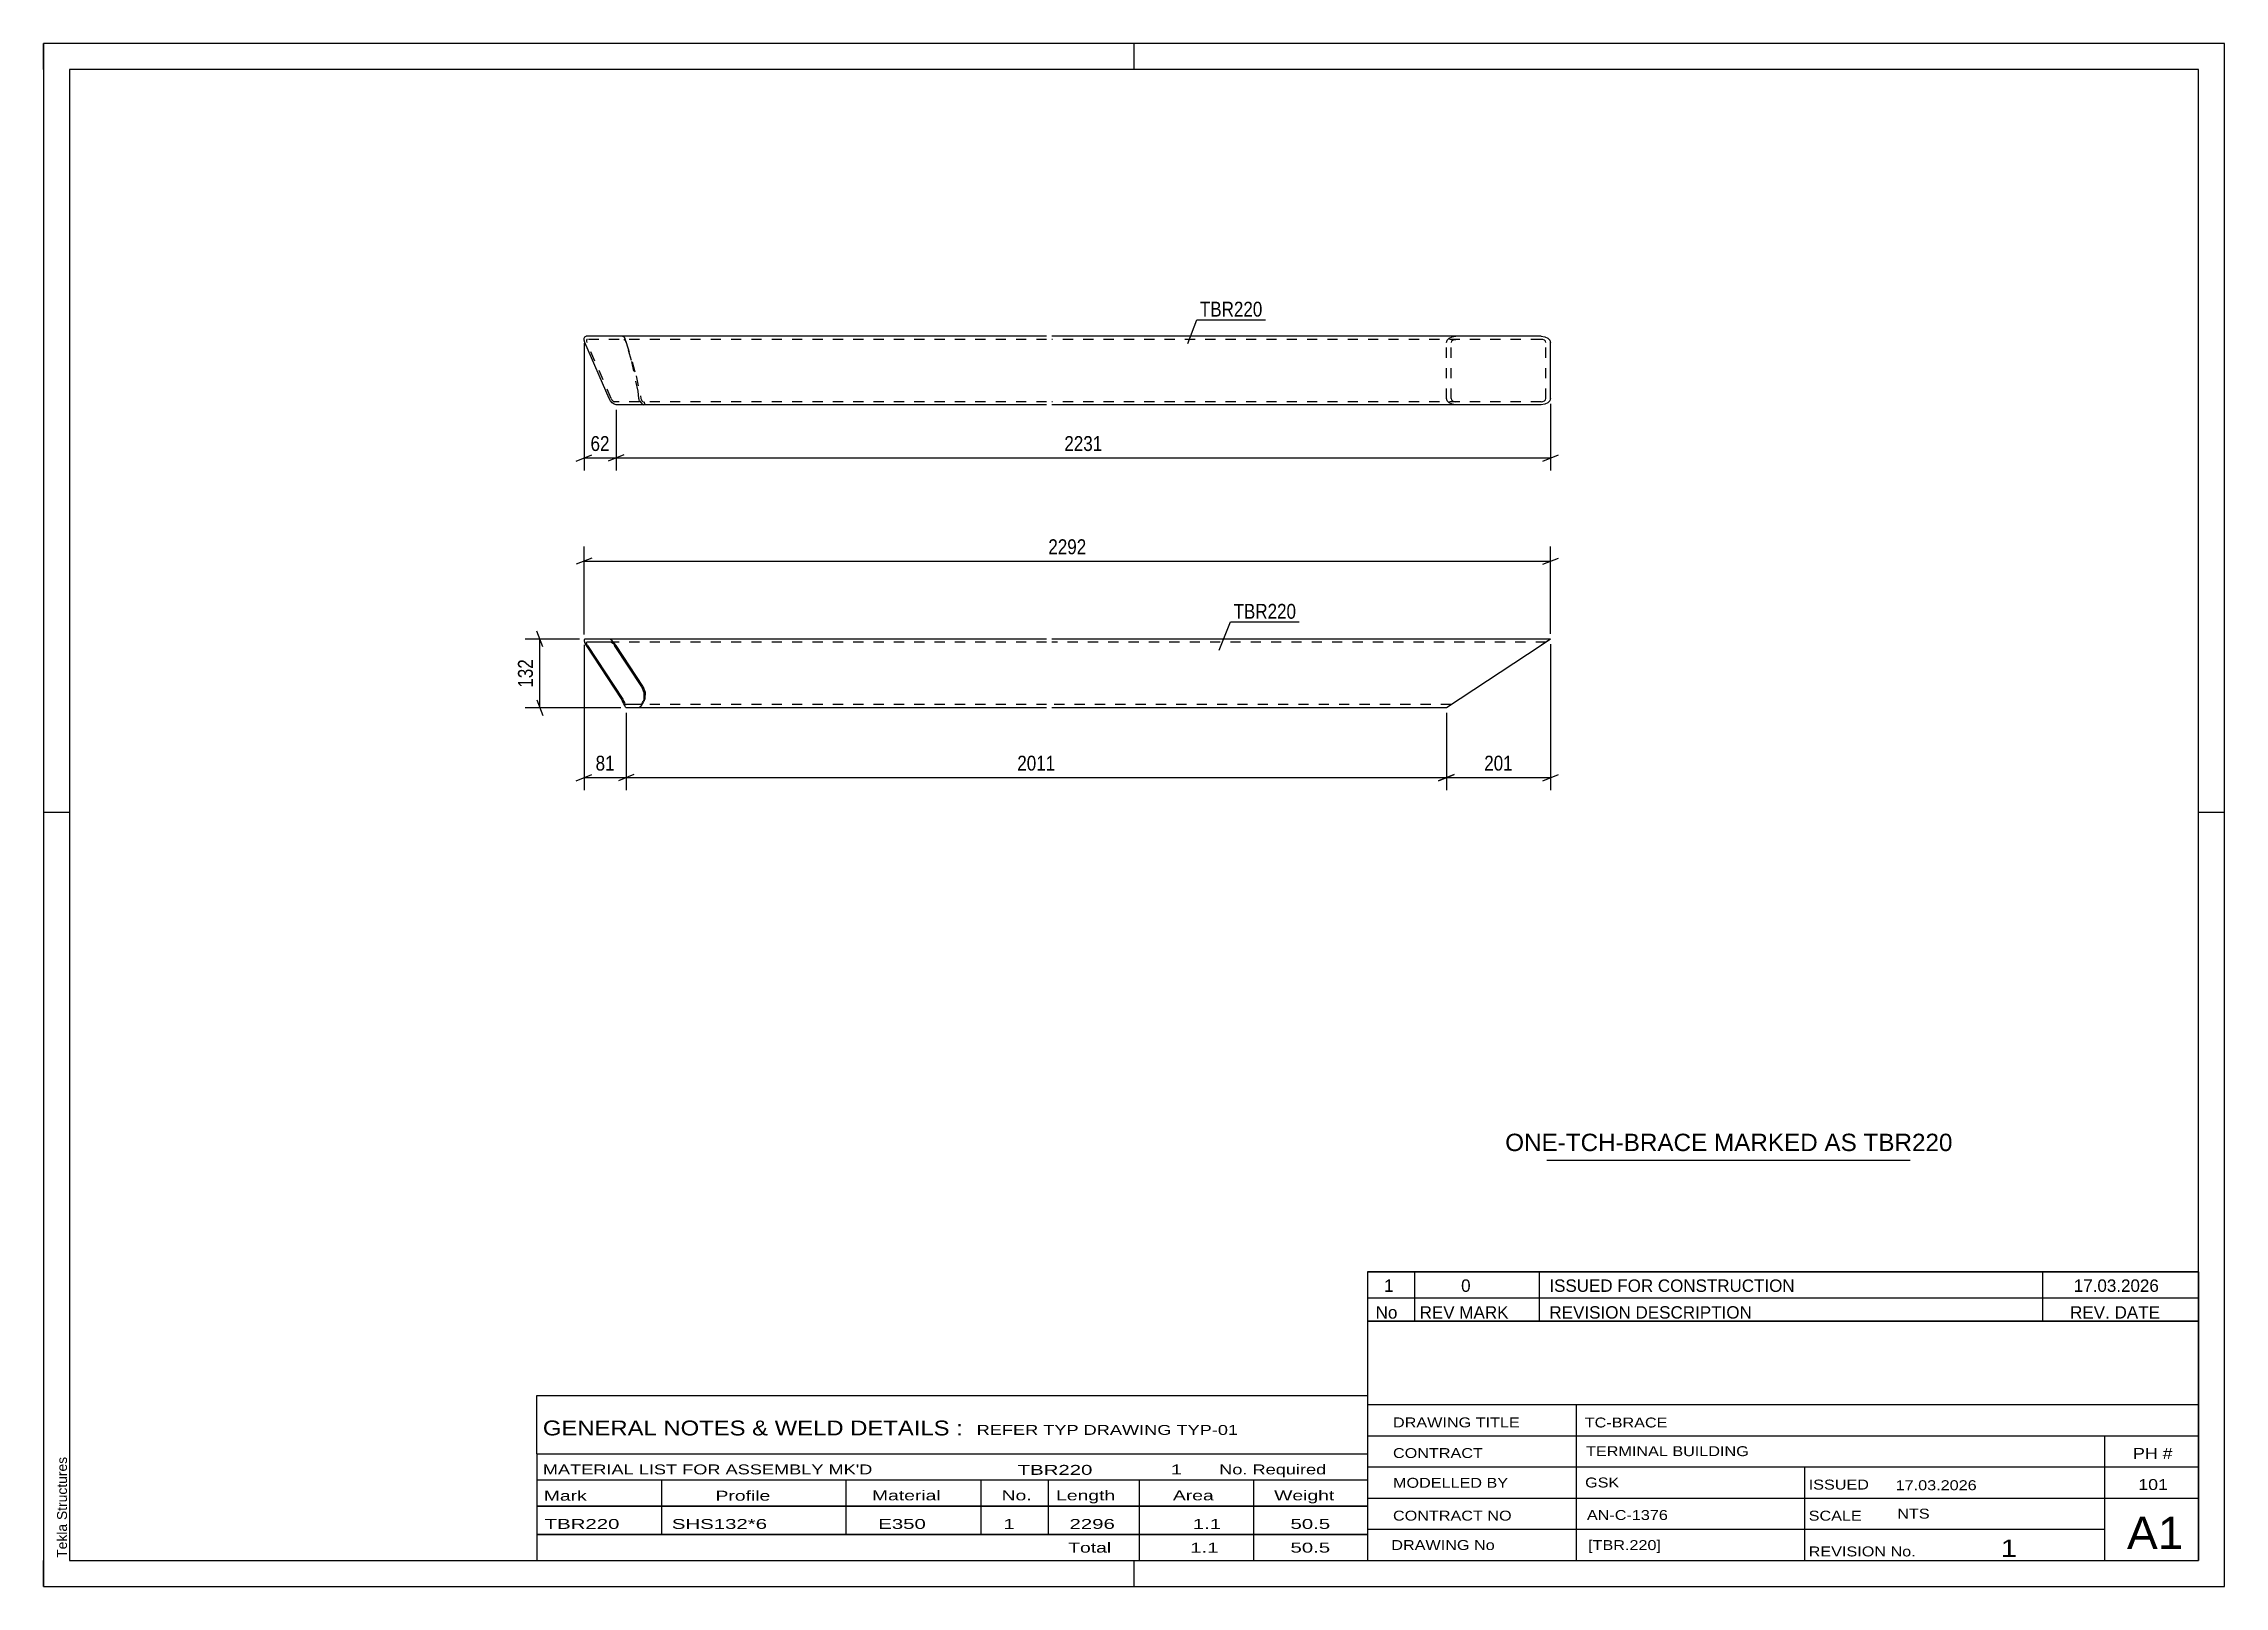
# Model space of a CAD drawing. Header units: millimetres. Extents: x 0 to 420, y 0 to 297.
import ezdxf

# ---------------------------------------------------------------- set-up
doc = ezdxf.new("R2010")
doc.units = ezdxf.units.MM
doc.linetypes.add('DXK_LINE_DOT2', pattern=[3.9198, 1.9599, -1.9599])
doc.styles.add('Arial', font='ARIAL.TTF', dxfattribs={"height": 0.2})
doc.styles.add('Arial Narrow', font='ARIALN.TTF', dxfattribs={"height": 0.2})

# ---------------------------------------------------------------- blocks, each defined once
blk = doc.blocks.new('Unknown-580638053-1162')
at = {"color": 5, "linetype": 'Continuous'}
for p, q in [((420, 297), (0, 297)), ((0, 297), (0, 0)), ((0, 292), (0, 297)), ((210, 292), (210, 297)), ((420, 0), (420, 297)), ((415, 292), (5, 292)), ((5, 292), (5, 5)), ((415, 5), (415, 292)), ((5, 149), (0, 149)), ((420, 149), (415, 149)), ((0, 0), (0, 5)), ((5, 5), (415, 5)), ((210, 0), (210, 5)), ((0, 0), (420, 0))]:
    blk.add_line(p, q, dxfattribs=at)
at = {"color": 174, "linetype": 'Continuous', "style": 'Arial'}
blk.add_text('Tekla Structures', height=1.9102, rotation=90, dxfattribs=at).set_placement((4.5, 5.5))
blk = doc.blocks.new('Part-580638053-1309 - 1303')
at = {"color": 2, "linetype": 'Continuous'}
for p, q in [((104.22, 182.36), (104.08, 182.26)), ((104.08, 182.26), (104.08, 182)), ((104.08, 182), (104.23, 181.61)), ((193.16, 182.36), (104.22, 182.36)), ((104.23, 181.61), (104.49, 181.16)), ((104.49, 181.16), (111.39, 170.66)), ((104.55, 181.71), (104.62, 181.76)), ((104.55, 181.58), (104.55, 181.71)), ((104.62, 181.39), (104.55, 181.58)), ((109.32, 181.76), (104.62, 181.76)), ((104.75, 181.16), (104.62, 181.39)), ((104.75, 181.16), (111.57, 170.78)), ((109.19, 182.26), (108.93, 182.36)), ((109.53, 182), (109.19, 182.26)), ((109.32, 181.76), (109.45, 181.71)), ((109.45, 181.71), (109.62, 181.58)), ((109.9, 181.61), (109.53, 182)), ((109.62, 181.58), (109.81, 181.39)), ((109.81, 181.39), (109.98, 181.16)), ((110.24, 181.16), (109.9, 181.61)), ((115.22, 173.18), (109.98, 181.16)), ((115.4, 173.3), (110.24, 181.16)), ((290.23, 182.36), (194.16, 182.36)), ((288.41, 181.16), (270.16, 169.16)), ((290.23, 182.36), (288.41, 181.16)), ((115.68, 172.02), (115.22, 173.18)), ((115.4, 173.3), (115.86, 172.14)), ((111.39, 170.66), (111.51, 170.36)), ((111.73, 169.9), (111.51, 170.36)), ((111.57, 170.78), (111.74, 170.36)), ((111.94, 169.56), (111.73, 169.9)), ((111.74, 170.36), (111.85, 170.13)), ((111.85, 170.13), (111.97, 169.93)), ((111.95, 169.51), (111.94, 169.56)), ((112.06, 169.25), (111.95, 169.51)), ((111.97, 169.93), (112.1, 169.8)), ((112.19, 169.16), (112.06, 169.25)), ((112.1, 169.8), (112.21, 169.76)), ((193.16, 169.16), (112.19, 169.16)), ((115.05, 169.76), (112.21, 169.76)), ((114.61, 169.16), (114.75, 169.25)), ((114.75, 169.25), (115.06, 169.51)), ((115.05, 169.76), (115.12, 169.8)), ((115.06, 169.51), (115.19, 169.62)), ((115.12, 169.8), (115.22, 169.93)), ((115.19, 169.62), (115.35, 169.9)), ((115.22, 169.93), (115.34, 170.13)), ((115.34, 170.13), (115.45, 170.36)), ((115.35, 169.9), (115.58, 170.36)), ((115.45, 170.36), (115.63, 170.74)), ((115.81, 170.86), (115.58, 170.36)), ((115.63, 170.74), (115.68, 172.02)), ((115.86, 172.14), (115.81, 170.86)), ((270.16, 169.16), (194.16, 169.16))]:
    blk.add_line(p, q, dxfattribs=at)
at = {"color": 7, "linetype": 'DXK_LINE_DOT2'}
for p, q in [((193.16, 181.76), (109.32, 181.76)), ((289.32, 181.76), (194.16, 181.76)), ((290.09, 182.26), (288.41, 181.16)), ((193.16, 169.76), (115.05, 169.76)), ((271.07, 169.76), (194.16, 169.76)), ((271.07, 169.76), (271.14, 169.8))]:
    blk.add_line(p, q, dxfattribs=at)
blk = doc.blocks.new('Part-580638053-1271 - 1253')
at = {"color": 2, "linetype": 'Continuous'}
for p, q in [((104.08, 240.32), (104.23, 240.58)), ((104.08, 239.93), (104.08, 240.32)), ((104.22, 239.47), (104.08, 239.93)), ((108.93, 228.67), (104.22, 239.47)), ((104.23, 240.58), (104.49, 240.67)), ((193.16, 240.67), (104.49, 240.67)), ((288.41, 240.67), (194.16, 240.67)), ((288.41, 240.67), (289.1, 240.58)), ((289.1, 240.58), (289.7, 240.32)), ((289.7, 240.32), (290.09, 239.93)), ((290.09, 239.93), (290.23, 239.47)), ((290.23, 228.67), (290.23, 239.47)), ((109.19, 228.21), (108.93, 228.67)), ((109.53, 227.82), (109.19, 228.21)), ((109.9, 227.56), (109.53, 227.82)), ((110.24, 227.47), (109.9, 227.56)), ((193.16, 227.47), (110.24, 227.47)), ((288.41, 227.47), (194.16, 227.47)), ((289.1, 227.56), (288.41, 227.47)), ((289.7, 227.82), (289.1, 227.56)), ((290.09, 228.21), (289.7, 227.82)), ((290.23, 228.67), (290.09, 228.21))]:
    blk.add_line(p, q, dxfattribs=at)
at = {"color": 7, "linetype": 'DXK_LINE_DOT2'}
for p, q in [((104.62, 240.03), (104.55, 239.9)), ((104.55, 239.9), (104.55, 239.7)), ((104.55, 239.7), (104.62, 239.47)), ((104.75, 240.07), (104.62, 240.03)), ((109.32, 228.67), (104.62, 239.47)), ((193.16, 240.07), (104.75, 240.07)), ((111.51, 240.67), (111.73, 240.58)), ((111.94, 240.36), (111.73, 240.58)), ((111.74, 240.07), (111.85, 240.03)), ((111.94, 239.93), (111.85, 240.03)), ((111.95, 240.32), (111.94, 240.36)), ((112.21, 239.47), (111.94, 240.36)), ((111.97, 239.9), (111.94, 239.93)), ((112.06, 239.93), (111.95, 240.32)), ((111.97, 239.9), (112.1, 239.7)), ((112.19, 239.47), (112.06, 239.93)), ((112.1, 239.7), (112.21, 239.47)), ((113.22, 236.02), (112.19, 239.47)), ((112.21, 239.47), (114.13, 233.02)), ((288.41, 240.07), (194.16, 240.07)), ((270.16, 239.47), (270.3, 239.93)), ((270.16, 228.67), (270.16, 239.47)), ((270.3, 239.93), (270.7, 240.32)), ((270.7, 240.32), (271.29, 240.58)), ((271.14, 239.7), (271.07, 239.47)), ((271.07, 228.67), (271.07, 239.47)), ((271.34, 239.9), (271.14, 239.7)), ((271.29, 240.58), (271.99, 240.67)), ((271.34, 239.9), (271.42, 239.93)), ((271.42, 239.93), (271.64, 240.03)), ((271.64, 240.03), (271.99, 240.07)), ((288.76, 240.03), (288.41, 240.07)), ((289.05, 239.9), (288.76, 240.03)), ((289.25, 239.7), (289.05, 239.9)), ((289.32, 239.47), (289.25, 239.7)), ((289.32, 228.67), (289.32, 239.47)), ((114.48, 230.08), (113.22, 236.02)), ((114.13, 233.02), (115.05, 228.67)), ((109.32, 228.67), (109.45, 228.44)), ((109.45, 228.44), (109.62, 228.25)), ((109.62, 228.25), (109.81, 228.12)), ((109.81, 228.12), (109.98, 228.07)), ((193.16, 228.07), (109.98, 228.07)), ((114.61, 228.67), (114.48, 230.08)), ((114.75, 228.21), (114.61, 228.67)), ((114.75, 228.21), (115.06, 227.82)), ((115.05, 228.67), (115.12, 228.44)), ((115.06, 227.82), (115.19, 227.75)), ((115.12, 228.44), (115.22, 228.25)), ((115.19, 227.75), (115.35, 227.56)), ((115.22, 228.25), (115.34, 228.12)), ((115.34, 228.12), (115.45, 228.07)), ((115.35, 227.56), (115.58, 227.47)), ((115.86, 227.47), (115.68, 228.07)), ((288.41, 228.07), (194.16, 228.07)), ((270.3, 228.21), (270.16, 228.67)), ((270.7, 227.82), (270.3, 228.21)), ((271.29, 227.56), (270.7, 227.82)), ((271.07, 228.67), (271.14, 228.44)), ((271.14, 228.44), (271.34, 228.25)), ((271.99, 227.47), (271.29, 227.56)), ((271.34, 228.25), (271.64, 228.12)), ((271.64, 228.12), (271.99, 228.07)), ((288.41, 228.07), (288.76, 228.12)), ((288.76, 228.12), (289.05, 228.25)), ((289.05, 228.25), (289.25, 228.44)), ((289.25, 228.44), (289.32, 228.67))]:
    blk.add_line(p, q, dxfattribs=at)
blk = doc.blocks.new('StraightDimension-580638053-1637 - 1303')
at = {"color": 7, "linetype": 'Continuous'}
for p, q in [((105.58, 197.96), (102.58, 196.76)), ((104.08, 183.26), (104.08, 200.21)), ((288.73, 196.76), (291.73, 197.96)), ((290.23, 183.36), (290.23, 200.21)), ((104.08, 197.36), (290.23, 197.36))]:
    blk.add_line(p, q, dxfattribs=at)
at = {"color": 0}
blk.add_wipeout([(201.41, 198.11), (201.41, 202.31), (192.9, 202.31), (192.9, 198.11)], dxfattribs=at)
at = {"color": 3, "style": 'Arial Narrow'}
blk.add_text('2292', height=2.863, dxfattribs=at).set_placement((193.5, 198.71))
blk = doc.blocks.new('StraightDimension-580638053-1707 - 1303')
at = {"color": 7, "linetype": 'Continuous'}
for p, q in [((103.22, 182.36), (92.72, 182.36)), ((96.17, 180.86), (94.97, 183.86)), ((95.57, 169.16), (95.57, 182.36)), ((111.19, 169.16), (92.72, 169.16)), ((94.97, 170.66), (96.17, 167.66))]:
    blk.add_line(p, q, dxfattribs=at)
at = {"color": 0}
blk.add_wipeout([(94.82, 179.1), (90.62, 179.1), (90.62, 172.41), (94.82, 172.41)], dxfattribs=at)
at = {"color": 3, "style": 'Arial Narrow'}
blk.add_text('132', height=2.863, rotation=90.0002, dxfattribs=at).set_placement((94.22, 173.01))
blk = doc.blocks.new('StraightDimension-580638053-2277 - 1303')
at = {"color": 7, "linetype": 'Continuous'}
for p, q in [((290.23, 181.36), (290.23, 153.3)), ((270.16, 168.16), (270.16, 153.3)), ((271.66, 156.3), (268.66, 155.1)), ((270.16, 155.7), (290.23, 155.7)), ((288.73, 155.1), (291.73, 156.3))]:
    blk.add_line(p, q, dxfattribs=at)
at = {"color": 0}
blk.add_wipeout([(283.54, 156.45), (283.54, 160.65), (276.85, 160.65), (276.85, 156.45)], dxfattribs=at)
at = {"color": 3, "style": 'Arial Narrow'}
blk.add_text('201', height=2.863, dxfattribs=at).set_placement((277.45, 157.05))
blk = doc.blocks.new('StraightDimension-580638053-2278 - 1303')
at = {"color": 7, "linetype": 'Continuous'}
for p, q in [((112.19, 168.16), (112.19, 153.3)), ((270.16, 168.16), (270.16, 153.3)), ((113.69, 156.3), (110.69, 155.1)), ((112.19, 155.7), (270.16, 155.7)), ((268.66, 155.1), (271.66, 156.3))]:
    blk.add_line(p, q, dxfattribs=at)
at = {"color": 0}
blk.add_wipeout([(195.43, 156.45), (195.43, 160.65), (186.92, 160.65), (186.92, 156.45)], dxfattribs=at)
at = {"color": 3, "style": 'Arial Narrow'}
blk.add_text('2011', height=2.863, dxfattribs=at).set_placement((187.52, 157.05))
blk = doc.blocks.new('StraightDimension-580638053-2279 - 1303')
at = {"color": 7, "linetype": 'Continuous'}
for p, q in [((104.08, 181.26), (104.08, 153.3)), ((112.19, 168.16), (112.19, 153.3)), ((102.58, 155.1), (105.58, 156.3)), ((104.08, 155.7), (112.19, 155.7)), ((113.69, 156.3), (110.69, 155.1))]:
    blk.add_line(p, q, dxfattribs=at)
at = {"color": 0}
blk.add_wipeout([(110.56, 156.45), (110.56, 160.65), (105.71, 160.65), (105.71, 156.45)], dxfattribs=at)
at = {"color": 3, "style": 'Arial Narrow'}
blk.add_text('81', height=2.863, dxfattribs=at).set_placement((106.31, 157.05))
blk = doc.blocks.new('StraightDimension-580638053-1972 - 1253')
at = {"color": 7, "linetype": 'Continuous'}
for p, q in [((104.08, 239.32), (104.08, 214.83)), ((110.24, 226.47), (110.24, 214.83)), ((102.58, 216.63), (105.58, 217.83)), ((104.08, 217.23), (110.24, 217.23)), ((111.74, 217.83), (108.74, 216.63))]:
    blk.add_line(p, q, dxfattribs=at)
at = {"color": 0}
blk.add_wipeout([(109.59, 217.98), (109.59, 222.18), (104.73, 222.18), (104.73, 217.98)], dxfattribs=at)
at = {"color": 3, "style": 'Arial Narrow'}
blk.add_text('62', height=2.863, dxfattribs=at).set_placement((105.33, 218.58))
blk = doc.blocks.new('StraightDimension-580638053-1971 - 1253')
at = {"color": 7, "linetype": 'Continuous'}
for p, q in [((290.23, 227.67), (290.23, 214.83)), ((110.24, 226.47), (110.24, 214.83)), ((111.74, 217.83), (108.74, 216.63)), ((110.24, 217.23), (290.23, 217.23)), ((288.73, 216.63), (291.73, 217.83))]:
    blk.add_line(p, q, dxfattribs=at)
at = {"color": 0}
blk.add_wipeout([(204.49, 217.98), (204.49, 222.18), (195.98, 222.18), (195.98, 217.98)], dxfattribs=at)
at = {"color": 3, "style": 'Arial Narrow'}
blk.add_text('2231', height=2.863, dxfattribs=at).set_placement((196.58, 218.58))
blk = doc.blocks.new('Unknown-580638053-2580')
at = {"color": 7, "linetype": 'Continuous'}
for p, q in [((255, 60.55), (415, 60.55)), ((415, 60.55), (255, 60.55)), ((255, 60.55), (255, 55.55)), ((264, 60.55), (264, 55.55)), ((288, 60.55), (288, 55.55)), ((385, 60.55), (385, 55.55)), ((415, 60.55), (415, 55.55)), ((255, 55.55), (415, 55.55)), ((255, 55.55), (255, 51.05)), ((255, 55.55), (415, 55.55)), ((264, 55.55), (264, 51.05)), ((288, 55.55), (288, 51.05)), ((385, 55.55), (385, 51.05)), ((415, 55.55), (415, 51.05)), ((415, 51.05), (255, 51.05))]:
    blk.add_line(p, q, dxfattribs=at)
at = {"color": 7, "linetype": 'Continuous', "style": 'Arial Narrow'}
for s, height, width, p in [('1', 2.39, 1.196471, (258.16, 56.7)), ('0', 2.39, 1.196471, (273, 56.7)), ('ISSUED FOR CONSTRUCTION', 2.3861, 1.196471, (290, 56.7)), ('17.03.2026', 2.386, 1.196471, (391, 56.7)), ('No', 2.386, 1.2, (256.54, 51.55)), ('REV MARK', 2.386, 1.2, (265, 51.55)), ('REVISION DESCRIPTION', 2.3861, 1.2, (290, 51.55)), ('REV. DATE', 2.386, 1.2, (390.28, 51.55))]:
    blk.add_text(s, height=height, dxfattribs=dict(at, width=width)).set_placement(p)
blk = doc.blocks.new('Unknown-580638053-2579')
at = {"color": 7, "linetype": 'Continuous'}
for p, q in [((255, 51.05), (255, 5)), ((255, 51.05), (415, 51.05)), ((415, 51), (415, 5)), ((255, 35), (415, 35)), ((295.14, 35), (295.14, 5)), ((255, 29), (415, 29)), ((397, 5.05), (397, 29.05)), ((255, 23), (415, 23)), ((339.14, 23), (339.14, 5)), ((255, 17), (415, 17)), ((255, 11), (397, 11)), ((255, 5), (415, 5))]:
    blk.add_line(p, q, dxfattribs=at)
at = {"color": 7, "style": 'Arial Narrow'}
for s, height, width, p in [('DRAWING TITLE', 1.9089, 1.425378, (259.88, 30.61)), ('TC-BRACE', 1.909, 1.425378, (296.81, 30.59)), ('CONTRACT', 1.909, 1.425378, (259.88, 24.71)), ('TERMINAL BUILDING', 1.9089, 1.425378, (297.06, 25.07)), ('MODELLED BY', 1.9089, 1.425378, (259.88, 18.98)), ('GSK', 1.909, 1.425378, (296.88, 19.04)), ('ISSUED', 1.909, 1.425378, (339.94, 18.64)), ('17.03.2026', 1.909, 1.425378, (356.69, 18.52)), ('CONTRACT NO', 1.9089, 1.425378, (259.88, 12.66)), ('AN-C-1376', 1.909, 1.425378, (297.23, 12.78)), ('SCALE', 1.909, 1.425378, (339.94, 12.65)), ('A1', 6.204, 1.25, (401.24, 7.2)), ('DRAWING No', 1.909, 1.425378, (259.56, 7)), ('[TBR.220]', 1.909, 1.425378, (297.46, 6.99)), ('1', 3.34, 1.5, (376.91, 5.68)), ('REVISION No.', 1.9089, 1.425378, (339.94, 5.77))]:
    blk.add_text(s, height=height, dxfattribs=dict(at, width=width)).set_placement(p)
at = {"color": 7, "linetype": 'Continuous', "style": 'Arial Narrow'}
for s, height, width, p in [('PH #', 2.1, 1.42538, (402.4, 24.55)), ('101', 2.1, 1.42538, (403.41, 18.55)), ('NTS', 1.909, 1.425378, (357, 13.05))]:
    blk.add_text(s, height=height, dxfattribs=dict(at, width=width)).set_placement(p)
blk = doc.blocks.new('Unknown-580638053-2581')
at = {"color": 7, "linetype": 'Continuous'}
for p, q in [((95, 36.75), (255, 36.75)), ((95, 25.5), (95, 36.75)), ((255, 36.75), (255, 25.5)), ((95, 25.5), (255, 25.5)), ((95, 25.5), (95, 20.5)), ((255, 25.5), (255, 20.5)), ((95, 20.5), (255, 20.5)), ((95, 20.5), (95, 15.5)), ((119, 20.5), (119, 15.5)), ((154.5, 20.5), (154.5, 15.5)), ((180.5, 20.5), (180.5, 15.5)), ((193.5, 20.5), (193.5, 15.5)), ((211, 20.5), (211, 15.5)), ((233, 20.5), (233, 15.5)), ((255, 20.5), (255, 15.5)), ((95, 15.5), (255, 15.5)), ((95, 15.45), (95, 10.05)), ((95, 15.45), (255, 15.45)), ((119, 15.5), (119, 10)), ((154.5, 15.5), (154.5, 10)), ((180.5, 15.5), (180.5, 10)), ((193.5, 15.5), (193.5, 10)), ((211, 15.5), (211, 10)), ((233, 15.5), (233, 10)), ((255, 15.45), (255, 10.05)), ((95, 10.05), (255, 10.05)), ((95, 10), (255, 10)), ((95, 10), (95, 5)), ((211, 10), (211, 5)), ((233, 10), (233, 5)), ((255, 10), (255, 5)), ((95, 5), (255, 5))]:
    blk.add_line(p, q, dxfattribs=at)
at = {"color": 7, "style": 'Arial Narrow'}
for s, height, width, p in [('GENERAL NOTES & WELD DETAILS :', 2.8633, 1.4, (96.15, 29.06)), ('REFER TYP DRAWING TYP-01', 1.9089, 1.6, (179.7, 29.16)), ("MATERIAL LIST FOR ASSEMBLY MK'D", 1.9089, 1.6, (96.15, 21.56)), ('TBR220', 1.909, 1.794707, (187.59, 21.47)), ('1', 1.91, 1.794707, (217.08, 21.56)), ('No. Required', 1.9089, 1.6, (226.41, 21.56)), ('Mark', 1.909, 1.7, (96.34, 16.5)), ('Profile', 1.909, 1.7, (129.41, 16.5)), ('Material', 1.909, 1.7, (159.54, 16.56)), ('No.', 1.909, 1.7, (184.5, 16.56)), ('Length', 1.909, 1.7, (195, 16.56)), ('Area', 1.909, 1.7, (217.5, 16.56)), ('Weight', 1.909, 1.7, (237, 16.56))]:
    blk.add_text(s, height=height, dxfattribs=dict(at, width=width)).set_placement(p)
at = {"color": 7, "linetype": 'Continuous', "style": 'Arial Narrow'}
for s, height, width, p in [('TBR220', 1.909, 1.794707, (96.5, 11.06)), ('SHS132*6', 1.909, 1.794707, (121, 11.06)), ('E350', 1.909, 1.794707, (160.74, 11.06)), ('1', 1.91, 1.794707, (184.86, 11.06)), ('2296', 1.909, 1.794707, (197.58, 11.06)), ('1.1', 1.909, 1.794707, (221.32, 11.06)), ('50.5', 1.909, 1.794707, (240.14, 11.06)), ('Total', 1.909, 1.7, (197.33, 6.5)), ('1.1', 1.909, 1.794707, (220.83, 6.5)), ('50.5', 1.909, 1.794707, (240.14, 6.5))]:
    blk.add_text(s, height=height, dxfattribs=dict(at, width=width)).set_placement(p)
blk = doc.blocks.new('Unknown-580638053-2582')
at = {"color": 7, "linetype": 'Continuous'}
blk.add_line((289.5, 82.05), (359.5, 82.05), dxfattribs=at)
at = {"color": 7, "style": 'Arial'}
blk.add_text('ONE-TCH-BRACE MARKED AS TBR220', height=3.3428, dxfattribs=at).set_placement((281.49, 83.8))
blk = doc.blocks.new('Mark-580638053-1305 - 1303')
at = {"color": 0}
blk.add_wipeout([(241.23, 186.28), (241.23, 189.28), (229.17, 189.28), (229.17, 186.28)], dxfattribs=at)
blk.add_wipeout([(241.23, 186.28), (241.23, 189.28), (229.17, 189.28), (229.17, 186.28)], dxfattribs=at)
at = {"color": 30, "linetype": 'Continuous'}
for p, q in [((226.42, 180.26), (228.57, 185.68)), ((228.57, 185.68), (241.83, 185.68))]:
    blk.add_line(p, q, dxfattribs=at)
at = {"color": 3, "style": 'Arial Narrow'}
blk.add_text('TBR220', height=2.863, dxfattribs=at).set_placement((229.17, 186.28))
blk = doc.blocks.new('Mark-580638053-1266 - 1253')
at = {"color": 0}
blk.add_wipeout([(234.74, 244.45), (234.74, 247.45), (222.68, 247.45), (222.68, 244.45)], dxfattribs=at)
blk.add_wipeout([(234.74, 244.45), (234.74, 247.45), (222.68, 247.45), (222.68, 244.45)], dxfattribs=at)
at = {"color": 30, "linetype": 'Continuous'}
for p, q in [((220.39, 239.29), (222.08, 243.85)), ((222.08, 243.85), (235.34, 243.85))]:
    blk.add_line(p, q, dxfattribs=at)
at = {"color": 3, "style": 'Arial Narrow'}
blk.add_text('TBR220', height=2.863, dxfattribs=at).set_placement((222.68, 244.45))

msp = doc.modelspace()

# ---------------------------------------------------------------- block references
for name in ['Unknown-580638053-1162', 'Part-580638053-1271 - 1253', 'Part-580638053-1309 - 1303', 'Unknown-580638053-2582', 'Unknown-580638053-2580', 'Unknown-580638053-2579', 'Unknown-580638053-2581']:
    msp.add_blockref(name, (0, 0))

# ---------------------------------------------------------------- next in the draw order: block references
for name in ['Mark-580638053-1266 - 1253', 'StraightDimension-580638053-1972 - 1253', 'StraightDimension-580638053-1637 - 1303']:
    msp.add_blockref(name, (0, 0))

# ---------------------------------------------------------------- next in the draw order: block references
for name in ['StraightDimension-580638053-1971 - 1253', 'Mark-580638053-1305 - 1303', 'StraightDimension-580638053-1707 - 1303', 'StraightDimension-580638053-2277 - 1303']:
    msp.add_blockref(name, (0, 0))

# ---------------------------------------------------------------- next in the draw order: block references
msp.add_blockref('StraightDimension-580638053-2278 - 1303', (0, 0))

# ---------------------------------------------------------------- next in the draw order: block references
msp.add_blockref('StraightDimension-580638053-2279 - 1303', (0, 0))

doc.saveas('drawing.dxf')
